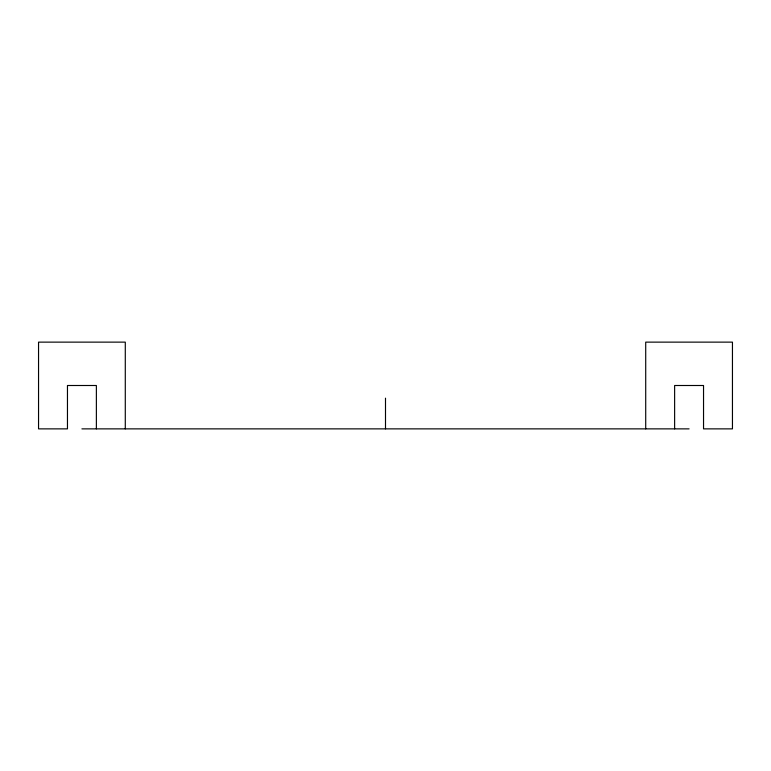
<?xml version="1.0" encoding="UTF-8"?>
<svg xmlns="http://www.w3.org/2000/svg" width="771" height="771" viewBox="0 0 771 771"><rect width="100%" height="100%" fill="white"/><g stroke="black" fill="none" stroke-linecap="round" stroke-linejoin="round"><path stroke-width="1.16" d="M81.919 428.869L689.081 428.869M674.625 428.869L674.625 385.5L703.538 385.5L703.538 428.869L732.45 428.869L732.45 342.131L645.712 342.131L645.712 428.869M385.5 398.164L385.5 428.869M125.287 428.869L125.287 342.131L38.55 342.131L38.55 428.869L67.463 428.869L67.463 385.5L96.375 385.5L96.375 428.869"/></g></svg>
